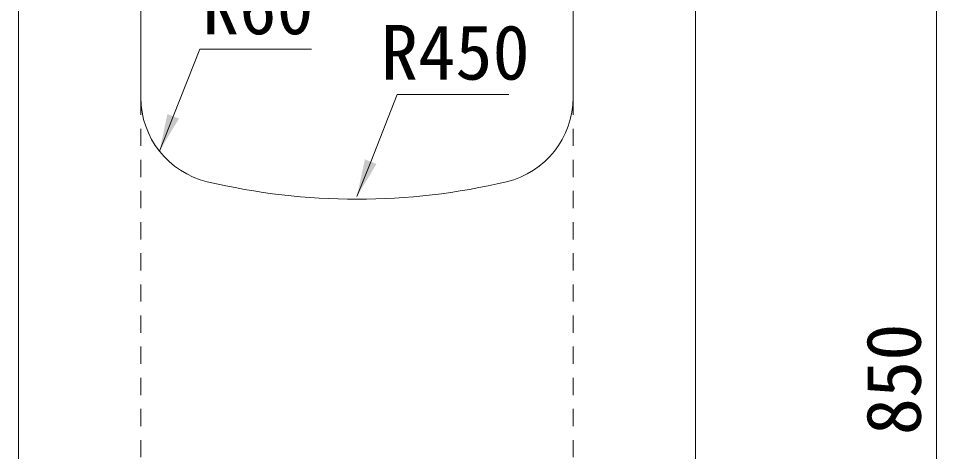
# Model space of a CAD drawing. Units: millimetres at full size, sheet at 1:40; details may follow other scales. Extents: x 69750 to 116230, y -28801 to 513.
# Drawn here: x 87347 to 87985, y -18210 to -17910 of the extents above; entities that cross this region are included whole.
import ezdxf
from ezdxf.enums import TextEntityAlignment as Align

# ---------------------------------------------------------------- set-up
doc = ezdxf.new("R2010")
doc.units = ezdxf.units.MM
doc.header["$LTSCALE"] = 40
doc.linetypes.add('USER1', pattern=[0.54, 0.3, -0.24])
for name, color, linetype, lineweight in [('寸法線', 7, 'Continuous', 9), ('引出線', 4, 'Continuous', 9), ('本体', 7, 'Continuous', 20)]:
    doc.layers.add(name, color=color, linetype=linetype, lineweight=lineweight)
doc.styles.add('ＭＳ ゴシック', font='')
doc.styles.get('ＭＳ ゴシック').set_extended_font_data('MS Gothic')

# ---------------------------------------------------------------- blocks, each defined once
blk = doc.blocks.new('filled_arrow')
at = {"color": 0, "linetype": 'Continuous', "lineweight": -2}
blk.add_solid([(7.5, 1.25), (0, 0), (7.5, -1.25)], dxfattribs=at)

msp = doc.modelspace()

# ---------------------------------------------------------------- linework, layer by layer
at = {"layer": '寸法線'}
msp.add_line((87984.69, -17735.18), (87984.69, -18585.18), dxfattribs=at)
at = {"layer": '引出線'}
for points in [[(87445.26, -18001.86), (87454.81, -17977.68), (87473.25, -17930.98), (87550.8, -17930.98)], [(87582.32, -18033.34), (87591.87, -18009.15), (87610.31, -17962.46), (87687.86, -17962.46)]]:
    msp.add_lwpolyline(points, dxfattribs=at)
at = {"layer": '本体'}
for p, q in [((87347.32, -17735.18), (87347.33, -18585.18)), ((87432.33, -17964.65), (87432.33, -17735.18)), ((87732.32, -17964.65), (87732.32, -17735.18)), ((87817.32, -18585.18), (87817.32, -17735.18))]:
    msp.add_line(p, q, dxfattribs=at)
at = {"layer": '本体', "linetype": 'USER1', "lineweight": 9}
for p, q in [((87432.33, -17964.65), (87432.33, -18485.18)), ((87732.32, -17964.65), (87732.33, -18485.18))]:
    msp.add_line(p, q, dxfattribs=at)
at = {"layer": '本体'}
for centre, radius, start, end in [((87492.33, -17964.65), 60, 180, 256.65776), ((87672.32, -17964.65), 60, 283.34229, 0), ((87582.32, -17585.18), 450, 256.65776, 283.34229)]:
    msp.add_arc(centre, radius, start, end, dxfattribs=at)

# ---------------------------------------------------------------- block references
at = {"layer": '引出線', "xscale": 3.47, "yscale": 3.47, "rotation": 68.5}
for p in [(87445.26, -18001.86), (87582.32, -18033.34)]:
    msp.add_blockref('filled_arrow', p, dxfattribs=at)

# ---------------------------------------------------------------- texts
at = {"layer": '寸法線', "style": 'ＭＳ ゴシック'}
msp.add_text('850', height=37.98, rotation=90, dxfattribs=at).set_placement((87954.69, -18160.18), align=Align.MIDDLE_CENTER)
at = {"layer": '引出線', "style": 'ＭＳ ゴシック'}
for s, p in [('R60', (87513.53, -17901.74)), ('R450', (87650.6, -17933.22))]:
    msp.add_text(s, height=37.98, dxfattribs=at).set_placement(p, align=Align.MIDDLE_CENTER)

doc.saveas('drawing.dxf')
